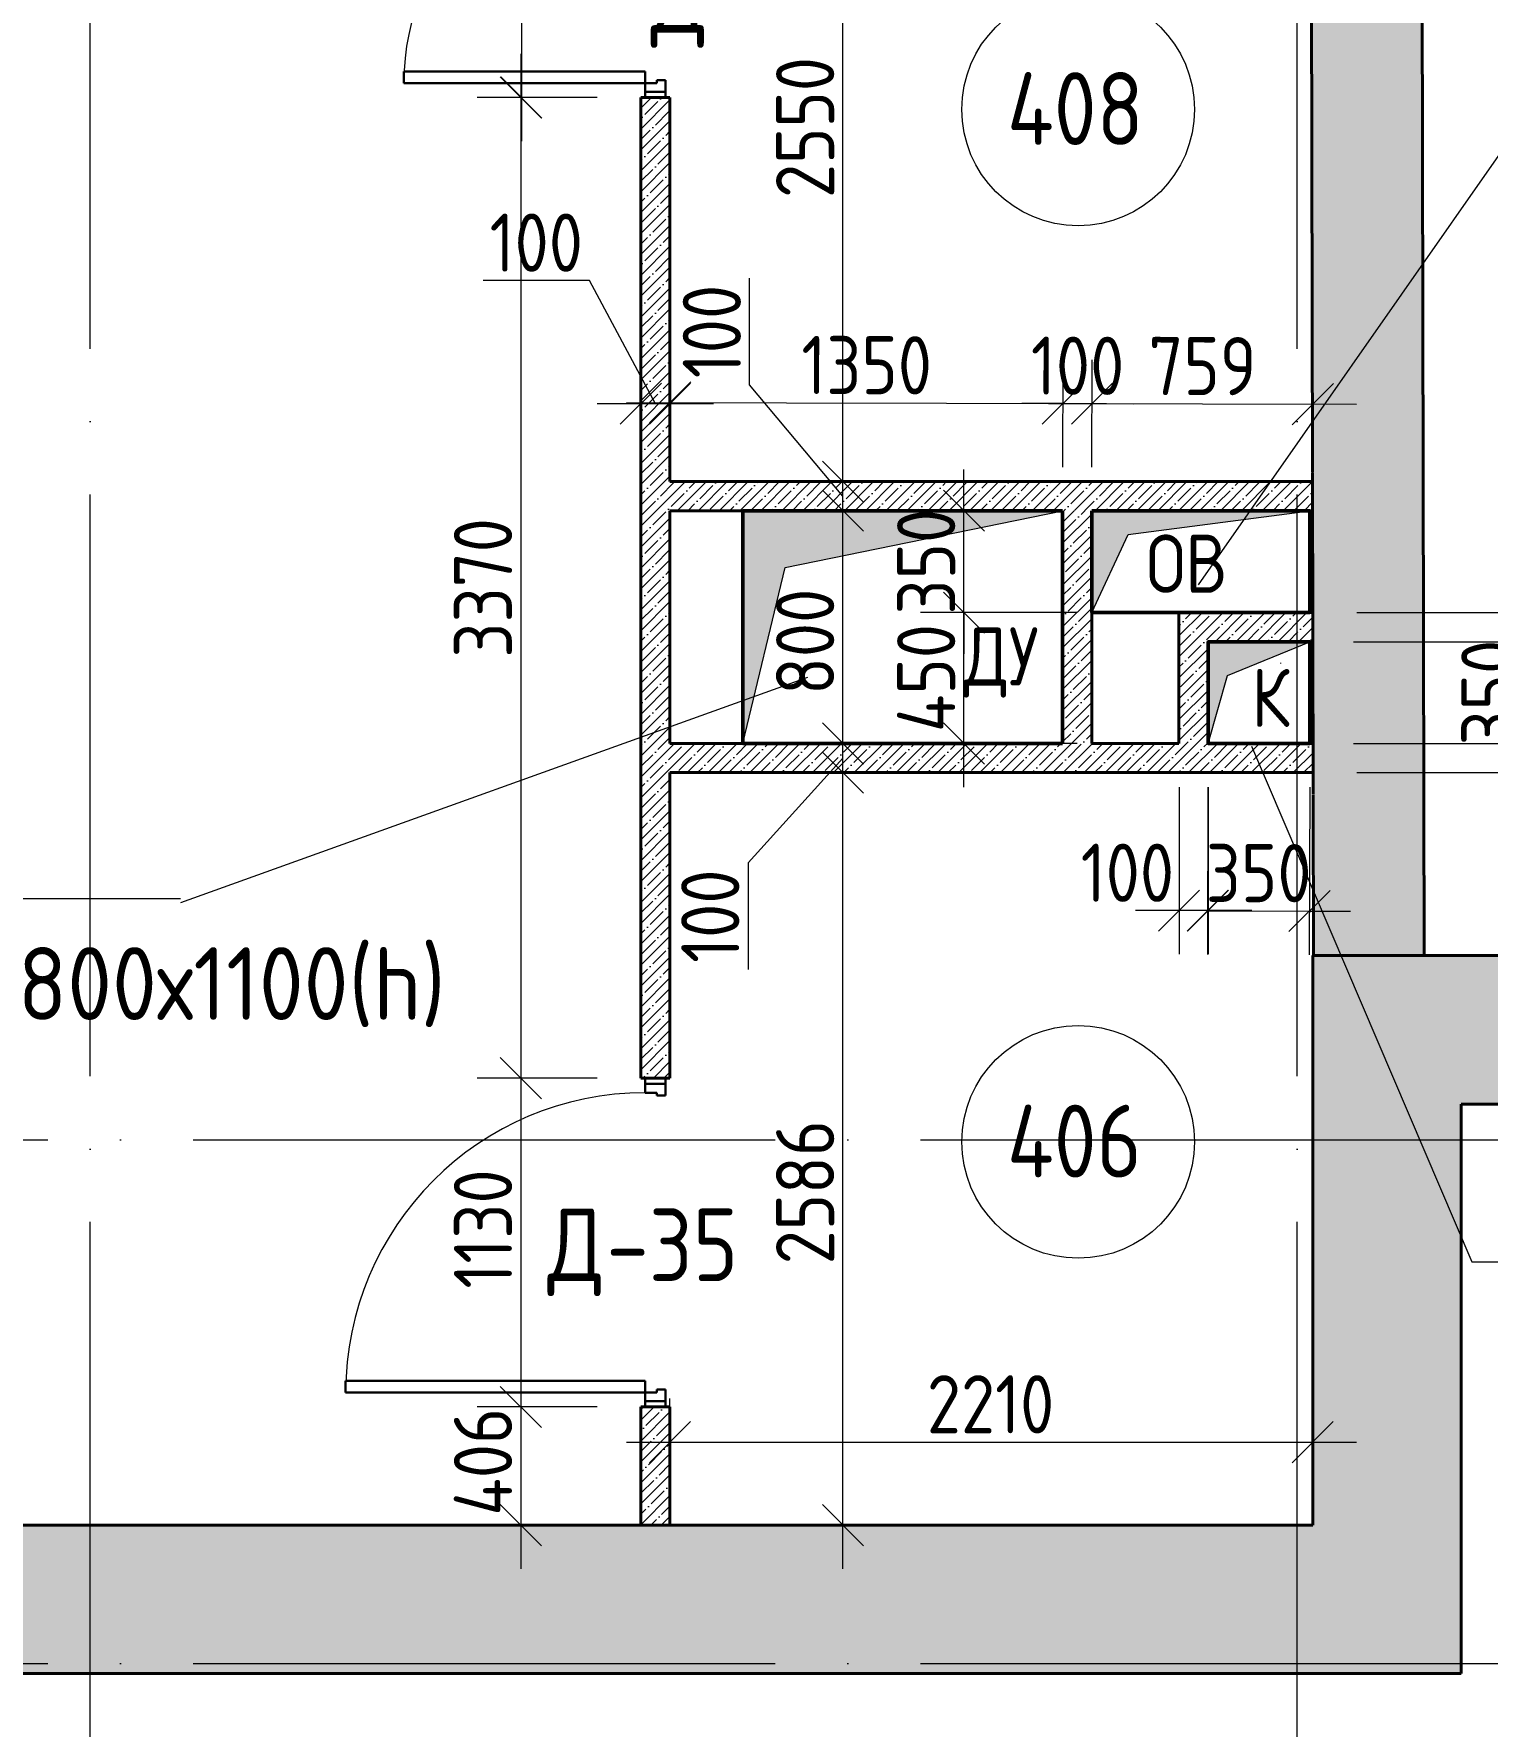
# Model space of a CAD drawing. Header units: millimetres. Extents: x 3050 to 430575, y -569542 to 36130.
# Drawn here: x 282786 to 287782, y -430531 to -424715 of the extents above; entities that cross this region are included whole.
import ezdxf

# ---------------------------------------------------------------- set-up
doc = ezdxf.new("R2010")
doc.units = ezdxf.units.MM
doc.linetypes.add('ADSK_Линия сетки', pattern=[25, 20, -2.5, 0, -2.5])
doc.linetypes.add('ADSK_Сверху', pattern=[4.5, 3, -1.5])
for name, color, linetype, lineweight in [('Двери', 7, 'Continuous', 18), ('Каркас', 7, 'Continuous', 18), ('Марки', 7, 'Continuous', 20), ('Марки дверей', 7, 'Continuous', 20), ('Марки помещений', 7, 'Continuous', 20), ('Обобщенные модели', 7, 'Continuous', 18), ('Оси', 7, 'Continuous', 9), ('Размеры', 7, 'Continuous', 9), ('Стены внутренние', 7, 'Continuous', 18), ('Стены наружные', 7, 'Continuous', 18), ('Стены штриховка', 7, 'Continuous', 18), ('Узлы', 7, 'Continuous', 18)]:
    doc.layers.add(name, color=color, linetype=linetype, lineweight=lineweight)
doc.styles.add('GOST Common', font='GOST_Common.ttf', dxfattribs={"width": 0.9, "height": 200})
doc.styles.add('GOST Common_2', font='GOST_Common.ttf', dxfattribs={"width": 0.9, "height": 250})
doc.styles.add('ISOCPEUR_1', font='isocpeur.ttf', dxfattribs={"width": 0.9, "height": 250})
doc.dimstyles.new('ADSK_Основной_2_мм_Округление_до_1_мм', dxfattribs={"dimscale": 304.8, "dimtxt": 201.142999, "dimasz": 0.463911, "dimexe": 0.492126, "dimexo": 0.492126, "dimgap": 0.098425, "dimtad": 1, "dimdec": 0, "dimdsep": 46, "dimtxsty": 'GOST Common', "dimblk1": 'OBLIQUE', "dimblk2": 'OBLIQUE', "dimsah": 1, "dimcen": 0.09, "dimdle": 0.492126, "dimazin": 2, "dimtfac": 1, "dimtdec": 4, "dimtix": 1, "dimtmove": 0, "dimatfit": 3, "dimfxl": 1, "dimtvp": 1, "dimtolj": 1, "dimtzin": 0, "dimlwd": 20, "dimlwe": 20, "dimarcsym": 2})
doc.dimstyles.new('ADSK_Основной_2_мм_Округление_до_1_мм_1', dxfattribs={"dimscale": 304.8, "dimtxt": 201.142999, "dimasz": 0.463911, "dimexe": 0.492126, "dimexo": 0.492126, "dimgap": 0.098425, "dimtad": 1, "dimdec": 0, "dimdsep": 46, "dimtxsty": 'GOST Common', "dimblk1": 'OBLIQUE', "dimblk2": 'OBLIQUE', "dimsah": 1, "dimcen": 0.09, "dimdle": 0.492126, "dimazin": 2, "dimtfac": 1, "dimtdec": 4, "dimtix": 1, "dimtmove": 1, "dimatfit": 3, "dimfxl": 1, "dimtvp": 1, "dimtolj": 1, "dimtzin": 0, "dimlwd": 20, "dimlwe": 20, "dimarcsym": 2})

# ---------------------------------------------------------------- blocks, each defined once
blk = doc.blocks.new('ADSK_Марка_Помещение_ОдноЗначение - Номер-247393-04 План 4-го этажа маркировочный')
at = {"layer": 'Марки помещений'}
blk.add_circle((0, 0), 4, dxfattribs=at)
blk = doc.blocks.new('AC_Дверь_Однопольная - Д-27п 930х2200h-1983248-02 План 2-го этажа маркировочный')
at = {"layer": 'Двери', "lineweight": 30}
for p, q in [((-415, 893.5), (-375, 893.5)), ((-415, 63.5), (-415, 893.5)), ((-375, 893.5), (-375, 63.5)), ((-465, 63.5), (-445, 63.5)), ((-465, -6.5), (-465, 63.5)), ((-445, 63.5), (-415, 63.5)), ((-445, -6.5), (-445, 63.5)), ((-445, 63.5), (-445, -6.5)), ((-375, 63.5), (-415, 63.5)), ((-415, 63.5), (-415, 23.5)), ((415, 63.5), (445, 63.5)), ((415, 23.5), (415, 63.5)), ((445, 63.5), (445, -6.5)), ((445, 63.5), (465, 63.5)), ((445, -6.5), (445, 63.5)), ((465, 63.5), (465, -6.5)), ((-415, 23.5), (-405, 23.5)), ((-405, 23.5), (-405, -6.5)), ((405, 23.5), (415, 23.5)), ((405, -6.5), (405, 23.5)), ((-445, -6.5), (-465, -6.5)), ((-405, -6.5), (-445, -6.5)), ((445, -6.5), (405, -6.5)), ((465, -6.5), (445, -6.5))]:
    blk.add_line(p, q, dxfattribs=at)
at = {"layer": 'Двери'}
blk.add_arc((-415, 63.5), 830, 0, 90, dxfattribs=at)
blk = doc.blocks.new('AC_Дверь_Однопольная - Д-35п 1130х2200h-1983217-02 План 2-го этажа маркировочный')
at = {"layer": 'Двери', "lineweight": 30}
for p, q in [((-515, 1092), (-475, 1092)), ((-515, 62), (-515, 1092)), ((-475, 1092), (-475, 62)), ((-565, 62), (-545, 62)), ((-565, -8), (-565, 62)), ((-545, 62), (-515, 62)), ((-545, -8), (-545, 62)), ((-545, 62), (-545, -8)), ((-475, 62), (-515, 62)), ((-515, 62), (-515, 22)), ((515, 62), (545, 62)), ((515, 22), (515, 62)), ((545, 62), (545, -8)), ((545, 62), (565, 62)), ((545, -8), (545, 62)), ((565, 62), (565, -8)), ((-515, 22), (-505, 22)), ((-505, 22), (-505, -8)), ((505, 22), (515, 22)), ((505, -8), (505, 22)), ((-545, -8), (-565, -8)), ((-505, -8), (-545, -8)), ((545, -8), (505, -8)), ((565, -8), (545, -8))]:
    blk.add_line(p, q, dxfattribs=at)
at = {"layer": 'Двери'}
blk.add_arc((-515, 62), 1030, 0, 90, dxfattribs=at)
blk = doc.blocks.new('_Oblique')
at = {"color": 0, "linetype": 'ByBlock', "lineweight": -2}
blk.add_line((-0.5, -0.5), (0.5, 0.5), dxfattribs=at)
blk = doc.blocks.new('*D10110')
at = {"layer": 'Defpoints', "color": 0, "lineweight": 40, "transparency": 16777216}
for p in [(287172.8, -426803.5), (287923.2, -426803.5), (287172.8, -427153.5)]:
    blk.add_point(p, dxfattribs=at)
at = {"layer": 'Размеры', "color": 0, "lineweight": 20, "transparency": 16777216}
for p, q in [((287923.2, -426803.5), (287923.2, -426662.1)), ((287322.8, -426803.5), (288073.2, -426803.5)), ((287923.2, -427153.5), (287923.2, -426803.5)), ((287322.8, -427153.5), (288073.2, -427153.5)), ((287923.2, -427153.5), (287923.2, -427294.9))]:
    blk.add_line(p, q, dxfattribs=at)
at = {"layer": 'Размеры', "color": 0, "lineweight": 20, "transparency": 16777216, "xscale": 141.4, "yscale": 141.4, "zscale": 141.4}
for p, rotation in [((287923.2, -426803.5), 270), ((287923.2, -427153.5), 90)]:
    blk.add_blockref('_Oblique', p, dxfattribs=dict(at, rotation=rotation))
at = {"layer": 'Размеры', "color": 0, "lineweight": 20, "transparency": 16777216, "insert": (287793.2, -426978.5), "char_height": 200, "width": 454.106, "attachment_point": 5, "rotation": 90, "style": 'GOST Common'}
blk.add_mtext('\\A1;350', dxfattribs=at)
blk = doc.blocks.new('*D10111')
at = {"layer": 'Defpoints', "color": 0, "lineweight": 40, "transparency": 16777216}
for p in [(287183.1, -425987.2), (286422.8, -426353.5), (287182.1, -426353.5)]:
    blk.add_point(p, dxfattribs=at)
at = {"layer": 'Размеры', "color": 0, "lineweight": 20, "transparency": 16777216}
for p, q in [((286423.1, -426203.5), (286424.1, -425835.2)), ((287182.5, -426203.5), (287183.5, -425837.2)), ((286273.7, -425984.8), (287333.1, -425987.6))]:
    blk.add_line(p, q, dxfattribs=at)
at = {"layer": 'Размеры', "color": 0, "lineweight": 20, "transparency": 16777216, "xscale": 141.4, "yscale": 141.4, "zscale": 141.4}
for p, rotation in [((286423.7, -425985.2), 179.8485505273575), ((287183.1, -425987.2), 359.8485505273575)]:
    blk.add_blockref('_Oblique', p, dxfattribs=dict(at, rotation=rotation))
at = {"layer": 'Размеры', "color": 0, "lineweight": 20, "transparency": 16777216, "insert": (286803.7, -425856.2), "char_height": 200, "width": 560.473, "attachment_point": 5, "rotation": 359.84855, "style": 'GOST Common'}
blk.add_mtext('\\A1;759', dxfattribs=at)
blk = doc.blocks.new('*D10112')
at = {"layer": 'Defpoints', "color": 0, "transparency": 16777216}
for p in [(286423.7, -425985.2), (286322.8, -426353.3), (286422.8, -426353.5)]:
    blk.add_point(p, dxfattribs=at)
at = {"layer": 'Размеры', "color": 0, "lineweight": 20, "transparency": 16777216}
for p, q in [((286323.1, -426203.3), (286324.1, -425835)), ((286423.1, -426203.5), (286424.1, -425835.2)), ((286323.7, -425985), (286182.3, -425984.6)), ((286323.7, -425985), (286423.7, -425985.2)), ((286423.7, -425985.2), (286565.1, -425985.6))]:
    blk.add_line(p, q, dxfattribs=at)
at = {"layer": 'Размеры', "color": 0, "lineweight": 20, "transparency": 16777216, "xscale": 141.4, "yscale": 141.4, "zscale": 141.4}
for p, rotation in [((286323.7, -425985), 359.8485505273575), ((286423.7, -425985.2), 179.8485505273575)]:
    blk.add_blockref('_Oblique', p, dxfattribs=dict(at, rotation=rotation))
at = {"layer": 'Размеры', "color": 0, "lineweight": 20, "transparency": 16777216, "insert": (286374.1, -425855.1), "char_height": 200, "width": 560.473, "attachment_point": 5, "rotation": 359.84855, "style": 'GOST Common'}
blk.add_mtext('\\A1;100', dxfattribs=at)
blk = doc.blocks.new('*D10113')
at = {"layer": 'Defpoints', "color": 0, "transparency": 16777216}
for p in [(286323.7, -425985), (284972.8, -426253.5), (286322.8, -426353.5)]:
    blk.add_point(p, dxfattribs=at)
at = {"layer": 'Размеры', "color": 0, "lineweight": 20, "transparency": 16777216}
for p, q in [((284973.1, -426103.5), (284973.9, -425831.4)), ((286323.1, -426203.5), (286324.1, -425835)), ((284823.5, -425981), (286473.7, -425985.4))]:
    blk.add_line(p, q, dxfattribs=at)
at = {"layer": 'Размеры', "color": 0, "lineweight": 20, "transparency": 16777216, "xscale": 141.4, "yscale": 141.4, "zscale": 141.4}
for p, rotation in [((284973.5, -425981.4), 179.8485505273575), ((286323.7, -425985), 359.8485505273575)]:
    blk.add_blockref('_Oblique', p, dxfattribs=dict(at, rotation=rotation))
at = {"layer": 'Размеры', "color": 0, "lineweight": 20, "transparency": 16777216, "insert": (285648.9, -425853.2), "char_height": 200, "width": 560.473, "attachment_point": 5, "rotation": 359.84855, "style": 'GOST Common'}
blk.add_mtext('\\A1;1350', dxfattribs=at)
blk = doc.blocks.new('*D10122')
at = {"layer": 'Defpoints', "color": 0, "lineweight": 40, "transparency": 16777216}
for p in [(285983.6, -426703.5), (286422.8, -426703.5), (286522.8, -427153.5)]:
    blk.add_point(p, dxfattribs=at)
at = {"layer": 'Размеры', "color": 0, "lineweight": 20, "transparency": 16777216}
for p, q in [((285983.6, -427303.5), (285983.6, -426553.5)), ((286272.8, -426703.5), (285833.6, -426703.5)), ((286372.8, -427153.5), (285833.6, -427153.5))]:
    blk.add_line(p, q, dxfattribs=at)
at = {"layer": 'Размеры', "color": 0, "lineweight": 20, "transparency": 16777216, "xscale": 141.4, "yscale": 141.4, "zscale": 141.4}
for p, rotation in [((285983.6, -426703.5), 90), ((285983.6, -427153.5), 270)]:
    blk.add_blockref('_Oblique', p, dxfattribs=dict(at, rotation=rotation))
at = {"layer": 'Размеры', "color": 0, "lineweight": 20, "transparency": 16777216, "insert": (285853.6, -426928.5), "char_height": 200, "width": 454.106, "attachment_point": 5, "rotation": 90, "style": 'GOST Common'}
blk.add_mtext('\\A1;450', dxfattribs=at)
blk = doc.blocks.new('*D11952')
at = {"layer": 'Defpoints', "color": 0, "lineweight": 40, "transparency": 16777216}
for p in [(285983.6, -426353.5), (286422.8, -426353.5), (286522.8, -426703.5)]:
    blk.add_point(p, dxfattribs=at)
at = {"layer": 'Размеры', "color": 0, "lineweight": 20, "transparency": 16777216}
for p, q in [((285983.6, -426353.5), (285983.6, -426212.1)), ((286272.8, -426353.5), (285833.6, -426353.5)), ((285983.6, -426703.5), (285983.6, -426353.5)), ((286372.8, -426703.5), (285833.6, -426703.5)), ((285983.6, -426703.5), (285983.6, -426844.9))]:
    blk.add_line(p, q, dxfattribs=at)
at = {"layer": 'Размеры', "color": 0, "lineweight": 20, "transparency": 16777216, "xscale": 141.4, "yscale": 141.4, "zscale": 141.4}
for p, rotation in [((285983.6, -426353.5), 270), ((285983.6, -426703.5), 90)]:
    blk.add_blockref('_Oblique', p, dxfattribs=dict(at, rotation=rotation))
at = {"layer": 'Размеры', "color": 0, "lineweight": 20, "transparency": 16777216, "insert": (285853.6, -426528.5), "char_height": 200, "width": 454.106, "attachment_point": 5, "rotation": 90, "style": 'GOST Common'}
blk.add_mtext('\\A1;350', dxfattribs=at)
blk = doc.blocks.new('*D11953')
at = {"layer": 'Defpoints', "color": 0, "lineweight": 40, "transparency": 16777216}
for p in [(286822.8, -427153.5), (287172.8, -427153.5), (287171.2, -427729.2)]:
    blk.add_point(p, dxfattribs=at)
at = {"layer": 'Размеры', "color": 0, "lineweight": 20, "transparency": 16777216}
for p, q in [((286822.4, -427303.5), (286820.8, -427878.3)), ((287172.4, -427303.5), (287170.8, -427879.2)), ((286821.2, -427728.3), (286679.8, -427727.9)), ((286821.2, -427728.3), (287171.2, -427729.2)), ((287171.2, -427729.2), (287312.6, -427729.6))]:
    blk.add_line(p, q, dxfattribs=at)
at = {"layer": 'Размеры', "color": 0, "lineweight": 20, "transparency": 16777216, "xscale": 141.4, "yscale": 141.4, "zscale": 141.4}
for p, rotation in [((286821.2, -427728.3), 359.8485505273595), ((287171.2, -427729.2), 179.8485505273595)]:
    blk.add_blockref('_Oblique', p, dxfattribs=dict(at, rotation=rotation))
at = {"layer": 'Размеры', "color": 0, "lineweight": 20, "transparency": 16777216, "insert": (286996.6, -427598.8), "char_height": 200, "width": 560.473, "attachment_point": 5, "rotation": 359.84855, "style": 'GOST Common'}
blk.add_mtext('\\A1;350', dxfattribs=at)
blk = doc.blocks.new('*D12272')
at = {"layer": 'Defpoints', "color": 0, "transparency": 16777216}
for p in [(284872.8, -424003.5), (284461.8, -424933.5), (284872.8, -424933.5)]:
    blk.add_point(p, dxfattribs=at)
at = {"layer": 'Размеры', "color": 0, "lineweight": 20, "transparency": 16777216}
for p, q in [((284461.8, -423853.5), (284461.8, -425083.5)), ((284722.8, -424003.5), (284311.8, -424003.5)), ((284722.8, -424933.5), (284311.8, -424933.5))]:
    blk.add_line(p, q, dxfattribs=at)
at = {"layer": 'Размеры', "color": 0, "lineweight": 20, "transparency": 16777216, "xscale": 141.4, "yscale": 141.4, "zscale": 141.4}
for p, rotation in [((284461.8, -424003.5), 90), ((284461.8, -424933.5), 270)]:
    blk.add_blockref('_Oblique', p, dxfattribs=dict(at, rotation=rotation))
at = {"layer": 'Размеры', "color": 0, "transparency": 16777216, "insert": (284331.8, -424460.9), "char_height": 200, "attachment_point": 5, "rotation": 90, "style": 'GOST Common'}
blk.add_mtext('\\A1;930', dxfattribs=at)
blk = doc.blocks.new('*D12273')
at = {"layer": 'Defpoints', "color": 0, "transparency": 16777216}
for p in [(284872.8, -424933.5), (284460, -428303.5), (284872.8, -428303.5)]:
    blk.add_point(p, dxfattribs=at)
at = {"layer": 'Размеры', "color": 0, "lineweight": 20, "transparency": 16777216}
for p, q in [((284460, -424783.5), (284460, -428453.5)), ((284722.8, -424933.5), (284310, -424933.5)), ((284722.8, -428303.5), (284310, -428303.5))]:
    blk.add_line(p, q, dxfattribs=at)
at = {"layer": 'Размеры', "color": 0, "lineweight": 20, "transparency": 16777216, "xscale": 141.4, "yscale": 141.4, "zscale": 141.4}
for p, rotation in [((284460, -424933.5), 90), ((284460, -428303.5), 270)]:
    blk.add_blockref('_Oblique', p, dxfattribs=dict(at, rotation=rotation))
at = {"layer": 'Размеры', "color": 0, "transparency": 16777216, "insert": (284330, -426618.5), "char_height": 200, "attachment_point": 5, "rotation": 90, "style": 'GOST Common'}
blk.add_mtext('\\A1;3370', dxfattribs=at)
blk = doc.blocks.new('*D12274')
at = {"layer": 'Defpoints', "color": 0, "transparency": 16777216}
for p in [(284872.8, -428303.5), (284460, -429433.5), (284872.8, -429433.5)]:
    blk.add_point(p, dxfattribs=at)
at = {"layer": 'Размеры', "color": 0, "lineweight": 20, "transparency": 16777216}
for p, q in [((284460, -428153.5), (284460, -429583.5)), ((284722.8, -428303.5), (284310, -428303.5)), ((284722.8, -429433.5), (284310, -429433.5))]:
    blk.add_line(p, q, dxfattribs=at)
at = {"layer": 'Размеры', "color": 0, "lineweight": 20, "transparency": 16777216, "xscale": 141.4, "yscale": 141.4, "zscale": 141.4}
for p, rotation in [((284460, -428303.5), 90), ((284460, -429433.5), 270)]:
    blk.add_blockref('_Oblique', p, dxfattribs=dict(at, rotation=rotation))
at = {"layer": 'Размеры', "color": 0, "transparency": 16777216, "insert": (284330, -428821.9), "char_height": 200, "attachment_point": 5, "rotation": 90, "style": 'GOST Common'}
blk.add_mtext('\\A1;1130', dxfattribs=at)
blk = doc.blocks.new('*D12275')
at = {"layer": 'Defpoints', "color": 0, "transparency": 16777216}
for p in [(284872.8, -429433.5), (284460, -429839.9), (284872.8, -429839.9)]:
    blk.add_point(p, dxfattribs=at)
at = {"layer": 'Размеры', "color": 0, "lineweight": 20, "transparency": 16777216}
for p, q in [((284460, -429283.5), (284460, -429989.9)), ((284722.8, -429433.5), (284310, -429433.5)), ((284722.8, -429839.9), (284310, -429839.9))]:
    blk.add_line(p, q, dxfattribs=at)
at = {"layer": 'Размеры', "color": 0, "lineweight": 20, "transparency": 16777216, "xscale": 141.4, "yscale": 141.4, "zscale": 141.4}
for p, rotation in [((284460, -429433.5), 90), ((284460, -429839.9), 270)]:
    blk.add_blockref('_Oblique', p, dxfattribs=dict(at, rotation=rotation))
at = {"layer": 'Размеры', "color": 0, "transparency": 16777216, "insert": (284330, -429621.9), "char_height": 200, "attachment_point": 5, "rotation": 90, "style": 'GOST Common'}
blk.add_mtext('\\A1;406', dxfattribs=at)
blk = doc.blocks.new('*D12276')
at = {"layer": 'Defpoints', "color": 0, "transparency": 16777216}
for p in [(284972.8, -427253.5), (285567.5, -427253.5), (284978.4, -429839.9)]:
    blk.add_point(p, dxfattribs=at)
at = {"layer": 'Размеры', "color": 0, "lineweight": 20, "transparency": 16777216}
for p, q in [((285567.5, -429989.9), (285567.5, -427103.5)), ((285122.8, -427253.5), (285717.5, -427253.5)), ((285128.4, -429839.9), (285717.5, -429839.9))]:
    blk.add_line(p, q, dxfattribs=at)
at = {"layer": 'Размеры', "color": 0, "lineweight": 20, "transparency": 16777216, "xscale": 141.4, "yscale": 141.4, "zscale": 141.4}
for p, rotation in [((285567.5, -427253.5), 90), ((285567.5, -429839.9), 270)]:
    blk.add_blockref('_Oblique', p, dxfattribs=dict(at, rotation=rotation))
at = {"layer": 'Размеры', "color": 0, "transparency": 16777216, "insert": (285437.5, -428695.5), "char_height": 200, "attachment_point": 5, "rotation": 90, "style": 'GOST Common'}
blk.add_mtext('\\A1;2586', dxfattribs=at)
blk = doc.blocks.new('*D12277')
at = {"layer": 'Defpoints', "color": 0, "transparency": 16777216}
for p in [(284972.8, -426353.5), (285567.5, -426353.5), (284972.8, -427153.5)]:
    blk.add_point(p, dxfattribs=at)
at = {"layer": 'Размеры', "color": 0, "lineweight": 20, "transparency": 16777216}
for p, q in [((285567.5, -427303.5), (285567.5, -426203.5)), ((285122.8, -426353.5), (285717.5, -426353.5)), ((285122.8, -427153.5), (285717.5, -427153.5))]:
    blk.add_line(p, q, dxfattribs=at)
at = {"layer": 'Размеры', "color": 0, "lineweight": 20, "transparency": 16777216, "xscale": 141.4, "yscale": 141.4, "zscale": 141.4}
for p, rotation in [((285567.5, -426353.5), 90), ((285567.5, -427153.5), 270)]:
    blk.add_blockref('_Oblique', p, dxfattribs=dict(at, rotation=rotation))
at = {"layer": 'Размеры', "color": 0, "transparency": 16777216, "insert": (285437.5, -426803.8), "char_height": 200, "attachment_point": 5, "rotation": 90, "style": 'GOST Common'}
blk.add_mtext('\\A1;800', dxfattribs=at)
blk = doc.blocks.new('*D12278')
at = {"layer": 'Defpoints', "color": 0, "transparency": 16777216}
for p in [(285567.5, -427153.5), (285567.5, -427153.5), (285567.5, -427253.5)]:
    blk.add_point(p, dxfattribs=at)
at = {"layer": 'Размеры', "color": 0, "lineweight": 20, "transparency": 16777216}
for p, q in [((285567.5, -427403.5), (285567.5, -427003.5)), ((285567.5, -427203.5), (285241.4, -427563.9)), ((285241.4, -427563.9), (285241.4, -427929.9))]:
    blk.add_line(p, q, dxfattribs=at)
at = {"layer": 'Размеры', "color": 0, "lineweight": 20, "transparency": 16777216, "xscale": 141.4, "yscale": 141.4, "zscale": 141.4}
for p, rotation in [((285567.5, -427153.5), 90), ((285567.5, -427253.5), 270)]:
    blk.add_blockref('_Oblique', p, dxfattribs=dict(at, rotation=rotation))
at = {"layer": 'Размеры', "color": 0, "transparency": 16777216, "insert": (285111.4, -427746.9), "char_height": 200, "attachment_point": 5, "rotation": 90, "style": 'GOST Common'}
blk.add_mtext('\\A1;100', dxfattribs=at)
blk = doc.blocks.new('*D12279')
at = {"layer": 'Defpoints', "color": 0, "transparency": 16777216}
for p in [(284872.8, -425985.8), (284972.8, -426253.5), (284872.8, -426618.5)]:
    blk.add_point(p, dxfattribs=at)
at = {"layer": 'Размеры', "color": 0, "lineweight": 20, "transparency": 16777216}
for p, q in [((284696.2, -425562.1), (284330.2, -425562.1)), ((284922.8, -425985.8), (284696.2, -425562.1)), ((284872.8, -426468.5), (284872.8, -425835.8)), ((284972.8, -426103.5), (284972.8, -425835.8)), ((285122.8, -425985.8), (284722.8, -425985.8))]:
    blk.add_line(p, q, dxfattribs=at)
at = {"layer": 'Размеры', "color": 0, "lineweight": 20, "transparency": 16777216, "xscale": 141.4, "yscale": 141.4, "zscale": 141.4, "rotation": 180}
blk.add_blockref('_Oblique', (284872.8, -425985.8), dxfattribs=at)
at = {"layer": 'Размеры', "color": 0, "lineweight": 20, "transparency": 16777216, "xscale": 141.4, "yscale": 141.4, "zscale": 141.4}
blk.add_blockref('_Oblique', (284972.8, -425985.8), dxfattribs=at)
at = {"layer": 'Размеры', "color": 0, "transparency": 16777216, "insert": (284513.2, -425432.1), "char_height": 200, "attachment_point": 5, "style": 'GOST Common'}
blk.add_mtext('\\A1;100', dxfattribs=at)
blk = doc.blocks.new('*D12280')
at = {"layer": 'Defpoints', "color": 0, "transparency": 16777216}
for p in [(284972.8, -426253.5), (285567.5, -426253.5), (284972.8, -426353.5)]:
    blk.add_point(p, dxfattribs=at)
at = {"layer": 'Размеры', "color": 0, "lineweight": 20, "transparency": 16777216}
for p, q in [((285246.7, -425920.5), (285246.7, -425554.5)), ((285567.5, -426303.5), (285246.7, -425920.5)), ((285567.5, -426503.5), (285567.5, -426103.5)), ((285122.8, -426253.5), (285717.5, -426253.5)), ((285122.8, -426353.5), (285717.5, -426353.5))]:
    blk.add_line(p, q, dxfattribs=at)
at = {"layer": 'Размеры', "color": 0, "lineweight": 20, "transparency": 16777216, "xscale": 141.4, "yscale": 141.4, "zscale": 141.4}
for p, rotation in [((285567.5, -426253.5), 90), ((285567.5, -426353.5), 270)]:
    blk.add_blockref('_Oblique', p, dxfattribs=dict(at, rotation=rotation))
at = {"layer": 'Размеры', "color": 0, "transparency": 16777216, "insert": (285116.7, -425737.5), "char_height": 200, "attachment_point": 5, "rotation": 90, "style": 'GOST Common'}
blk.add_mtext('\\A1;100', dxfattribs=at)
blk = doc.blocks.new('*D12281')
at = {"layer": 'Defpoints', "color": 0, "transparency": 16777216}
for p in [(284972.8, -423703.5), (285567.5, -423703.5), (284972.8, -426253.5)]:
    blk.add_point(p, dxfattribs=at)
at = {"layer": 'Размеры', "color": 0, "lineweight": 20, "transparency": 16777216}
for p, q in [((285567.5, -426403.5), (285567.5, -423553.5)), ((285122.8, -423703.5), (285717.5, -423703.5)), ((285122.8, -426253.5), (285717.5, -426253.5))]:
    blk.add_line(p, q, dxfattribs=at)
at = {"layer": 'Размеры', "color": 0, "lineweight": 20, "transparency": 16777216, "xscale": 141.4, "yscale": 141.4, "zscale": 141.4}
for p, rotation in [((285567.5, -423703.5), 90), ((285567.5, -426253.5), 270)]:
    blk.add_blockref('_Oblique', p, dxfattribs=dict(at, rotation=rotation))
at = {"layer": 'Размеры', "color": 0, "transparency": 16777216, "insert": (285437.5, -425036.4), "char_height": 200, "attachment_point": 5, "rotation": 90, "style": 'GOST Common'}
blk.add_mtext('\\A1;2550', dxfattribs=at)
blk = doc.blocks.new('*D12295')
at = {"layer": 'Defpoints', "color": 0, "transparency": 16777216}
for p in [(287182.6, -429554.4), (284972.8, -429839.9), (287182.6, -429839.9)]:
    blk.add_point(p, dxfattribs=at)
at = {"layer": 'Размеры', "color": 0, "lineweight": 20, "transparency": 16777216}
for p, q in [((284972.8, -429689.9), (284972.8, -429404.4)), ((287182.6, -429689.9), (287182.6, -429404.4)), ((284822.8, -429554.4), (287332.6, -429554.4))]:
    blk.add_line(p, q, dxfattribs=at)
at = {"layer": 'Размеры', "color": 0, "lineweight": 20, "transparency": 16777216, "xscale": 141.4, "yscale": 141.4, "zscale": 141.4, "rotation": 180}
blk.add_blockref('_Oblique', (284972.8, -429554.4), dxfattribs=at)
at = {"layer": 'Размеры', "color": 0, "lineweight": 20, "transparency": 16777216, "xscale": 141.4, "yscale": 141.4, "zscale": 141.4}
blk.add_blockref('_Oblique', (287182.6, -429554.4), dxfattribs=at)
at = {"layer": 'Размеры', "color": 0, "transparency": 16777216, "insert": (286074.9, -429424.4), "char_height": 200, "attachment_point": 5, "style": 'GOST Common'}
blk.add_mtext('\\A1;2210', dxfattribs=at)
blk = doc.blocks.new('*D12296')
at = {"layer": 'Defpoints', "color": 0, "transparency": 16777216}
for p in [(286722.8, -427153.5), (286822.8, -427153.5), (286722.8, -427727.6)]:
    blk.add_point(p, dxfattribs=at)
at = {"layer": 'Размеры', "color": 0, "lineweight": 20, "transparency": 16777216}
for p, q in [((286722.8, -427303.5), (286722.8, -427877.6)), ((286822.8, -427303.5), (286822.8, -427877.6)), ((286972.8, -427727.6), (286572.8, -427727.6))]:
    blk.add_line(p, q, dxfattribs=at)
at = {"layer": 'Размеры', "color": 0, "lineweight": 20, "transparency": 16777216, "xscale": 141.4, "yscale": 141.4, "zscale": 141.4, "rotation": 180}
blk.add_blockref('_Oblique', (286722.8, -427727.6), dxfattribs=at)
at = {"layer": 'Размеры', "color": 0, "lineweight": 20, "transparency": 16777216, "xscale": 141.4, "yscale": 141.4, "zscale": 141.4}
blk.add_blockref('_Oblique', (286822.8, -427727.6), dxfattribs=at)
at = {"layer": 'Размеры', "color": 0, "transparency": 16777216, "insert": (286545.3, -427597.6), "char_height": 200, "attachment_point": 5, "style": 'GOST Common'}
blk.add_mtext('\\A1;100', dxfattribs=at)
blk = doc.blocks.new('*D12297')
at = {"layer": 'Defpoints', "color": 0, "transparency": 16777216}
for p in [(287183.7, -427153.5), (287183.9, -427253.6), (287923.2, -427253.6)]:
    blk.add_point(p, dxfattribs=at)
at = {"layer": 'Размеры', "color": 0, "lineweight": 20, "transparency": 16777216}
for p, q in [((288336.2, -427183.5), (288336.2, -426817.5)), ((287923.2, -427003.5), (287923.2, -427403.6)), ((287333.7, -427153.5), (288073.2, -427153.5)), ((287923.2, -427203.5), (288336.2, -427183.5)), ((287333.9, -427253.6), (288073.2, -427253.6))]:
    blk.add_line(p, q, dxfattribs=at)
at = {"layer": 'Размеры', "color": 0, "lineweight": 20, "transparency": 16777216, "xscale": 141.4, "yscale": 141.4, "zscale": 141.4}
for p, rotation in [((287923.2, -427153.5), 90), ((287923.2, -427253.6), 270)]:
    blk.add_blockref('_Oblique', p, dxfattribs=dict(at, rotation=rotation))
at = {"layer": 'Размеры', "color": 0, "transparency": 16777216, "insert": (288206.2, -427000.5), "char_height": 200, "attachment_point": 5, "rotation": 90, "style": 'GOST Common'}
blk.add_mtext('\\A1;100', dxfattribs=at)
blk = doc.blocks.new('*D12298')
at = {"layer": 'Defpoints', "color": 0, "transparency": 16777216}
for p in [(287183.7, -426703.5), (287183.9, -426803.5), (287923.2, -426803.5)]:
    blk.add_point(p, dxfattribs=at)
at = {"layer": 'Размеры', "color": 0, "lineweight": 20, "transparency": 16777216}
for p, q in [((288336.2, -426733.5), (288336.2, -426367.5)), ((287923.2, -426553.5), (287923.2, -426953.5)), ((287333.7, -426703.5), (288073.2, -426703.5)), ((287923.2, -426753.5), (288336.2, -426733.5)), ((287333.9, -426803.5), (288073.2, -426803.5))]:
    blk.add_line(p, q, dxfattribs=at)
at = {"layer": 'Размеры', "color": 0, "lineweight": 20, "transparency": 16777216, "xscale": 141.4, "yscale": 141.4, "zscale": 141.4}
for p, rotation in [((287923.2, -426703.5), 90), ((287923.2, -426803.5), 270)]:
    blk.add_blockref('_Oblique', p, dxfattribs=dict(at, rotation=rotation))
at = {"layer": 'Размеры', "color": 0, "transparency": 16777216, "insert": (288206.2, -426550.5), "char_height": 200, "attachment_point": 5, "rotation": 90, "style": 'GOST Common'}
blk.add_mtext('\\A1;100', dxfattribs=at)

msp = doc.modelspace()

# ---------------------------------------------------------------- hatches: boundary and pattern name
at = {"layer": 'Стены внутренние', "true_color": 0xc0c0c0}
msp.add_hatch(color=9, dxfattribs=at).paths.add_polyline_path([(287185.11, -427882.79), (287565.11, -427882.04), (287552.39, -421396.55), (287172.39, -421397.29), (287183.7, -427163.65)])
at = {"layer": 'Стены внутренние', "lineweight": 9, "true_color": 0x000000}
h = msp.add_hatch(dxfattribs=at)
h.set_pattern_fill('ANSI35', color=18, scale=8, style=0)
h.set_pattern_definition([(45, (283512.616, -437609.21), (-35.92102, 35.92102), []), (45, (283548.54, -437609.21), (-35.92102, 35.92102), [63.5, -12.7, 0, -12.7])])
h.paths.add_polyline_path([(284972.79, -424933.52), (284872.75, -424933.52), (284872.75, -428303.52), (284972.75, -428303.52), (284972.75, -427253.52), (287183.87, -427253.57), (287183.68, -427153.52), (286822.75, -427153.52), (286822.75, -426803.52), (287182.8, -426803.52), (287182.8, -426703.52), (286722.75, -426703.52), (286722.75, -427153.52), (286422.75, -427153.52), (286422.75, -426353.52), (286322.75, -426353.33), (286322.75, -427153.52), (284972.75, -427153.52), (284972.75, -426353.52), (287182.11, -426352.61), (287181.81, -426253.52), (284972.75, -426253.52)])
h = msp.add_hatch(dxfattribs=at)
h.set_pattern_fill('ANSI35', color=18, scale=8, style=0)
h.set_pattern_definition([(45, (283462.38, -441809.21), (-35.92102, 35.92102), []), (45, (283498.304, -441809.21), (-35.92102, 35.92102), [63.5, -12.7, 0, -12.7])])
h.paths.add_polyline_path([(284972.75, -429433.52), (284872.75, -429433.52), (284872.75, -429839.9), (284972.75, -429839.9)])
at = {"layer": 'Стены наружные', "true_color": 0xc0c0c0}
for points in [[(287349.93, -429839.9), (287692.6, -429839.9), (287692.6, -427882.41), (287182.6, -427882.79), (287182.6, -429839.9), (287349.74, -429839.9)], [(287692.6, -430349.9), (287692.6, -429839.9), (280190.4, -429839.9), (280190.4, -430349.9), (284436.02, -430349.9)]]:
    msp.add_hatch(color=9, dxfattribs=at).paths.add_polyline_path(points)
h = msp.add_hatch(color=9, dxfattribs=at)
h.paths.add_polyline_path([(307275.08, -428392.41), (307801.34, -428392.41), (307801.34, -427882.41), (306788.56, -427882.41), (306788.56, -428392.41), (306962.8, -428392.41)])
h.paths.add_polyline_path([(287815.04, -428392.41), (288069.84, -428392.41), (288069.84, -427882.41), (287692.6, -427882.41), (287692.6, -428392.41)])
h.paths.add_polyline_path([(289889.84, -428392.41), (290903.85, -428392.41), (290903.85, -427882.41), (289889.84, -427882.41), (289889.84, -428039.95)])
h.paths.add_polyline_path([(292723.85, -428392.41), (293727.11, -428392.41), (293727.11, -427882.41), (292723.85, -427882.41), (292723.85, -428039.95)])
h.paths.add_polyline_path([(321743.42, -428392.41), (321966.54, -428392.41), (321965.6, -427882.41), (320944.06, -427882.41), (320944.06, -428392.41), (321741.85, -428392.41)])
h.paths.add_polyline_path([(295547.11, -428392.41), (296537.32, -428392.41), (296537.32, -427882.41), (295547.11, -427882.41), (295547.11, -428039.95)])
h.paths.add_polyline_path([(298357.32, -428392.41), (299378.14, -428392.41), (299378.14, -427882.41), (298357.32, -427882.41), (298357.32, -428048.24)])
h.paths.add_polyline_path([(301198.14, -428392.41), (302149.42, -428392.41), (302149.42, -427882.41), (301198.14, -427882.41), (301198.14, -428086.41)])
h.paths.add_polyline_path([(303969.42, -428392.41), (304968.56, -428392.41), (304968.56, -427882.41), (303969.42, -427882.41), (303969.42, -428128.27)])
h.paths.add_polyline_path([(319124.06, -428392.41), (319124.06, -427882.41), (318107.24, -427882.41), (318107.24, -428392.41), (318789.37, -428392.41)])
h.paths.add_polyline_path([(309621.34, -428392.41), (310664.25, -428392.41), (310664.25, -427882.41), (309621.34, -427882.41), (309621.34, -428213.65)])
h.paths.add_polyline_path([(312484.25, -428392.41), (313474.22, -428392.41), (313474.22, -427882.41), (312484.25, -427882.41), (312484.25, -428256.89)])
h.paths.add_polyline_path([(316287.24, -428392.41), (316287.24, -427882.41), (315294.22, -427882.41), (315294.22, -428392.41), (315973.52, -428392.41)])
at = {"layer": 'Узлы', "lineweight": 50, "true_color": 0xf26722}
for points in [[(285222.75, -427153.52), (285368.44, -426549.01), (286322.75, -426353.52), (285222.75, -426353.52), (285218.44, -426754.11)], [(286422.75, -426703.52), (286547.62, -426435.62), (287172.75, -426353.52), (286422.75, -426353.52), (286422.63, -426562.41)], [(286822.75, -427153.52), (286889.22, -426920.19), (287172.75, -426803.52), (286822.75, -426803.52)]]:
    msp.add_hatch(color=30, dxfattribs=at).paths.add_polyline_path(points)

# ---------------------------------------------------------------- linework, layer by layer
at = {"color": 18, "lineweight": 40, "true_color": 0x000000}
for p, q in [((284872.75, -428303.52), (284872.75, -424933.52)), ((284972.75, -424933.52), (284972.75, -426253.52)), ((284972.75, -426253.52), (287181.81, -426253.52)), ((286322.75, -426353.33), (284972.75, -426353.52)), ((284972.75, -426353.52), (284972.75, -427153.52)), ((287182.11, -426353.52), (286472.75, -426353.52)), ((287072.65, -426803.52), (286822.75, -426803.52)), ((287072.75, -426803.52), (286822.75, -426803.52)), ((284972.75, -427153.52), (286322.75, -427153.52)), ((286422.75, -427153.52), (286722.75, -427153.52)), ((286822.75, -427153.52), (287183.68, -427153.52)), ((287183.87, -427253.57), (284972.75, -427253.52)), ((284972.75, -427253.52), (284972.75, -428303.52)), ((284872.75, -429839.9), (284872.75, -429433.52)), ((284972.75, -429433.52), (284972.75, -429839.9))]:
    msp.add_line(p, q, dxfattribs=at)
for points in [[(286722.75, -427153.52), (286722.75, -426703.52), (287182.8, -426703.52)], [(286822.75, -426803.52), (286822.75, -427153.52), (287172.75, -427153.52)], [(286822.75, -427153.52), (286822.75, -426803.52), (287182.8, -426803.52)]]:
    msp.add_lwpolyline(points, dxfattribs=at)
at = {"layer": 'Каркас', "color": 253, "linetype": 'ADSK_Сверху', "true_color": 0xb2b2b2}
msp.add_line((287182.1, -426351.04), (287181.52, -426051.04), dxfattribs=at)
at = {"layer": 'Каркас', "color": 253, "linetype": 'ADSK_Сверху', "true_color": 0xaaaaaa}
msp.add_line((287181.52, -426051.04), (287182.1, -426351.04), dxfattribs=at)
at = {"layer": 'Марки', "color": 30, "true_color": 0xf26722}
for p, q in [((286789.62, -426607.8), (287838.08, -425109.9)), ((285445.38, -426926.53), (283289.79, -427700.66)), ((286971.44, -427162.65), (287729.77, -428934.6)), ((280789.79, -427685.6), (283289.79, -427685.6)), ((287729.77, -428934.6), (290229.77, -428934.6))]:
    msp.add_line(p, q, dxfattribs=at)
at = {"layer": 'Обобщенные модели', "color": 30, "true_color": 0xf26722}
for p, q in [((286322.75, -427153.52), (286322.75, -426353.33)), ((287172.75, -426703.52), (287172.75, -426353.52)), ((287172.75, -427153.52), (287172.75, -426803.52)), ((285222.75, -427153.52), (286322.75, -427153.52)), ((286822.75, -427153.52), (287172.75, -427153.52))]:
    msp.add_line(p, q, dxfattribs=at)
at = {"layer": 'Оси', "linetype": 'ADSK_Линия сетки', "ltscale": 100}
for p, q in [((282979.52, -435797.51), (282979.52, -386200.07)), ((287129.52, -435797.51), (287129.52, -408953.12)), ((268333.38, -428515.13), (336561.32, -428515.13)), ((268333.38, -430315.13), (336561.32, -430315.13))]:
    msp.add_line(p, q, dxfattribs=at)
at = {"layer": 'Стены внутренние', "lineweight": 40}
for p, q in [((287172.99, -421703.52), (287181.85, -426222.07)), ((287565.11, -427882.04), (287553.37, -421900.66)), ((284972.75, -424933.52), (284872.75, -424933.52)), ((287181.86, -426224.07), (287184.02, -427326.13)), ((287181.86, -426224.07), (287184.02, -427326.13)), ((286322.75, -426353.52), (286322.75, -427153.52)), ((286322.75, -427153.52), (286322.75, -426353.52)), ((286422.75, -427153.52), (286422.75, -426353.52)), ((287184.02, -427328.13), (287185.11, -427882.79)), ((287185.11, -427882.79), (287565.11, -427882.04)), ((284872.75, -428303.52), (284972.75, -428303.52)), ((284972.75, -429433.52), (284872.75, -429433.52)), ((284858.44, -429839.9), (284978.44, -429839.9)), ((284858.44, -429839.9), (284978.44, -429839.9))]:
    msp.add_line(p, q, dxfattribs=at)
at = {"layer": 'Стены наружные', "lineweight": 40}
for p, q in [((288069.84, -427882.41), (287182.6, -427882.41)), ((287182.6, -427882.41), (287182.6, -429839.9)), ((287692.6, -430349.9), (287692.6, -428392.41)), ((287692.6, -428392.41), (288069.84, -428392.41)), ((284906.48, -429839.9), (280190.4, -429839.9)), ((287182.6, -429839.9), (284978.44, -429839.9)), ((279680.4, -430349.9), (287692.6, -430349.9))]:
    msp.add_line(p, q, dxfattribs=at)
at = {"layer": 'Стены штриховка'}
for p, q in [((287181.86, -426224.07), (287181.85, -426222.07)), ((287072.7, -426878.13), (287072.7, -426876.13)), ((284856.44, -429839.9), (284858.44, -429839.9)), ((284856.44, -429839.9), (284858.44, -429839.9)), ((284978.44, -429839.9), (284980.44, -429839.9)), ((284978.44, -429839.9), (284980.44, -429839.9))]:
    msp.add_line(p, q, dxfattribs=at)
at = {"layer": 'Узлы', "color": 30, "true_color": 0xf26722}
for p, q in [((285222.75, -426353.52), (285222.75, -427153.52)), ((286322.75, -426353.52), (285222.75, -426353.52)), ((285368.44, -426549.01), (286322.75, -426353.52)), ((286422.75, -426353.52), (286422.75, -426703.52)), ((287172.75, -426353.52), (286422.75, -426353.52)), ((286547.62, -426435.62), (287172.75, -426353.52)), ((286422.75, -426703.52), (286547.62, -426435.62)), ((285222.75, -427153.52), (285368.44, -426549.01)), ((286822.75, -426803.52), (286822.75, -427153.52)), ((287172.75, -426803.52), (286822.75, -426803.52)), ((286889.22, -426920.19), (287172.75, -426803.52)), ((286822.75, -427153.52), (286889.22, -426920.19))]:
    msp.add_line(p, q, dxfattribs=at)
at = {"layer": 'Узлы', "color": 30, "lineweight": 50, "true_color": 0xf26722}
for p, q in [((285222.75, -426353.52), (286322.75, -426353.52)), ((285222.75, -427153.52), (285222.75, -426353.52)), ((286322.75, -426353.33), (286322.75, -427153.52)), ((286422.75, -426353.52), (287172.75, -426353.52)), ((286422.75, -426703.52), (286422.75, -426353.52)), ((287172.75, -426353.52), (287172.75, -426703.52)), ((287172.75, -426703.52), (286422.75, -426703.52)), ((286822.75, -426803.52), (287172.75, -426803.52)), ((286822.75, -427153.52), (286822.75, -426803.52)), ((287172.75, -426803.52), (287172.75, -427153.52)), ((286322.75, -427153.52), (285222.75, -427153.52)), ((287172.75, -427153.52), (286822.75, -427153.52))]:
    msp.add_line(p, q, dxfattribs=at)

# ---------------------------------------------------------------- block references
at = {"layer": 'Двери'}
for name, p, rotation in [('AC_Дверь_Однопольная - Д-27п 930х2200h-1983248-02 План 2-го этажа маркировочный', (284951.29, -424468.52), 90.0000000000001), ('AC_Дверь_Однопольная - Д-35п 1130х2200h-1983217-02 План 2-го этажа маркировочный', (284949.75, -428868.52), 89.9999999999999)]:
    msp.add_blockref(name, p, dxfattribs=dict(at, rotation=rotation))
at = {"layer": 'Марки помещений', "xscale": 99.99999999999993, "yscale": 99.99999999999993, "zscale": 99.99999999999993}
for p in [(286375.97, -424974.1), (286375.97, -428522.49)]:
    msp.add_blockref('ADSK_Марка_Помещение_ОдноЗначение - Номер-247393-04 План 4-го этажа маркировочный', p, dxfattribs=at)

# ---------------------------------------------------------------- texts
at = {"layer": 'Марки', "color": 30, "lineweight": 40, "true_color": 0xf26722, "style": 'ISOCPEUR_1', "width": 0.9}
msp.add_text('отверстие 800х1100(h)', height=250, dxfattribs=at).set_placement((281205.77, -428103.43))
at = {"layer": 'Марки дверей', "lineweight": 9, "char_height": 250, "attachment_point": 1, "style": 'GOST Common_2'}
for s, insert, width in [('\\fGOST Common|b0|i0|c204|p34|;\\W.9;Д', (284906.61, -424460.92), 245.3164), ('\\fGOST Common|b0|i0|c204|p34|;\\W.9;Д', (284551.67, -428751.17), 245.3164), ('-35', (284754.08, -428751.17), 584.4302)]:
    msp.add_mtext(s, dxfattribs=dict(at, insert=insert, width=width))
at = {"layer": 'Марки помещений', "lineweight": 9, "attachment_point": 1, "style": 'GOST Common_2'}
for s, insert, char_height, width in [('408', (286131.16, -424846.37), 250, 606.0757), ('ОВ', (286610.5, -426435.57), 200, 468.9872), ('ДУ', (285982.17, -426754.46), 200, 468.9872), ('К', (286971.44, -426895.98), 200, 468.9872), ('406', (286131.16, -428394.76), 250, 606.0757)]:
    msp.add_mtext(s, dxfattribs=dict(at, insert=insert, char_height=char_height, width=width))

# ---------------------------------------------------------------- dimensions: what is measured, and where the dimension line sits
at = {"layer": 'Размеры', "color": 18, "true_color": 0x000000}
for base, p1, p2, picture, middle in [((285567.48, -423703.52), (284972.75, -426253.52), (284972.75, -423703.52), '*D12281', (285567.48, -425036.43)), ((284461.8, -424933.52), (284872.75, -424003.52), (284872.75, -424933.52), '*D12272', (284461.8, -424460.92)), ((284460.01, -428303.52), (284872.75, -424933.52), (284872.75, -428303.52), '*D12273', (284460.01, -426618.52)), ((285567.48, -426253.52), (284972.75, -426353.52), (284972.75, -426253.52), '*D12280', (285246.73, -425890.51)), ((285567.48, -426353.52), (284972.75, -427153.52), (284972.75, -426353.52), '*D12277', (285567.48, -426803.81)), ((287923.25, -426803.52), (287183.68, -426703.47), (287183.87, -426803.52), '*D12298', (288336.2, -426703.47)), ((287923.25, -427253.57), (287183.68, -427153.52), (287183.87, -427253.57), '*D12297', (288336.2, -427153.52)), ((285567.48, -427153.52), (285567.48, -427253.54), (285567.48, -427153.52), '*D12278', (285241.43, -427593.95)), ((285567.48, -427253.52), (284978.44, -429839.9), (284972.75, -427253.52), '*D12276', (285567.48, -428695.47)), ((284460.01, -429433.52), (284872.75, -428303.52), (284872.75, -429433.52), '*D12274', (284460.01, -428821.87)), ((284460.01, -429839.9), (284872.75, -429433.52), (284872.75, -429839.9), '*D12275', (284460.01, -429621.9))]:
    dim = msp.add_linear_dim(base=base, p1=p1, p2=p2, angle=90, dimstyle='ADSK_Основной_2_мм_Округление_до_1_мм_1', override={"dimpost": '<>'}, dxfattribs=at)
    dim.commit()
    dim.dimension.update_dxf_attribs({"geometry": picture, "text_midpoint": middle, "dimtype": 160})
for base, p1, p2, picture, middle in [((284872.75, -425985.83), (284972.75, -426253.52), (284872.75, -426618.52), '*D12279', (284666.17, -425562.08)), ((286722.75, -427727.56), (286822.75, -427153.52), (286722.75, -427153.52), '*D12296', (286545.34, -427727.56)), ((287182.6, -429554.41), (284972.75, -429839.9), (287182.6, -429839.9), '*D12295', (286074.92, -429554.41))]:
    dim = msp.add_linear_dim(base=base, p1=p1, p2=p2, dimstyle='ADSK_Основной_2_мм_Округление_до_1_мм_1', override={"dimpost": '<>'}, dxfattribs=at)
    dim.commit()
    dim.dimension.update_dxf_attribs({"geometry": picture, "text_midpoint": middle, "dimtype": 160})
at = {"layer": 'Размеры', "lineweight": 20}
for base, p1, p2, angle, override, picture, middle in [((286323.73, -425984.98), (284972.75, -426253.52), (286322.75, -426353.52), 359.848551, {"dimpost": '<>', "dimfxl": 1500}, '*D10113', (285648.94, -425853.19)), ((286423.73, -425985.24), (286322.75, -426353.33), (286422.75, -426353.52), 359.848551, {"dimpost": '<>', "dimfxl": 1500}, '*D10112', (286374.07, -425855.11)), ((287183.08, -425987.25), (286422.75, -426353.52), (287182.11, -426353.52), 359.848551, {"dimpost": '<>', "dimfxl": 1500}, '*D10111', (286803.75, -425856.24)), ((285983.57, -426353.52), (286522.79, -426703.52), (286422.75, -426353.52), 90, {"dimpost": '<>', "dimfxl": 930}, '*D11952', (285853.57, -426528.52)), ((285983.57, -426703.52), (286522.79, -427153.52), (286422.75, -426703.52), 90, {"dimpost": '<>', "dimfxl": 930}, '*D10122', (285853.57, -426928.52)), ((287923.25, -426803.52), (287172.75, -427153.52), (287172.75, -426803.52), 90, {"dimpost": '<>', "dimfxl": 930}, '*D10110', (287793.25, -426978.52)), ((287171.23, -427729.22), (286822.75, -427153.52), (287172.75, -427153.52), 359.848551, {"dimpost": '<>', "dimfxl": 1500}, '*D11953', (286996.58, -427598.75))]:
    dim = msp.add_linear_dim(base=base, p1=p1, p2=p2, angle=angle, dimstyle='ADSK_Основной_2_мм_Округление_до_1_мм', override=override, dxfattribs=at)
    dim.commit()
    dim.dimension.update_dxf_attribs({"geometry": picture, "text_midpoint": middle})

doc.saveas('drawing.dxf')
